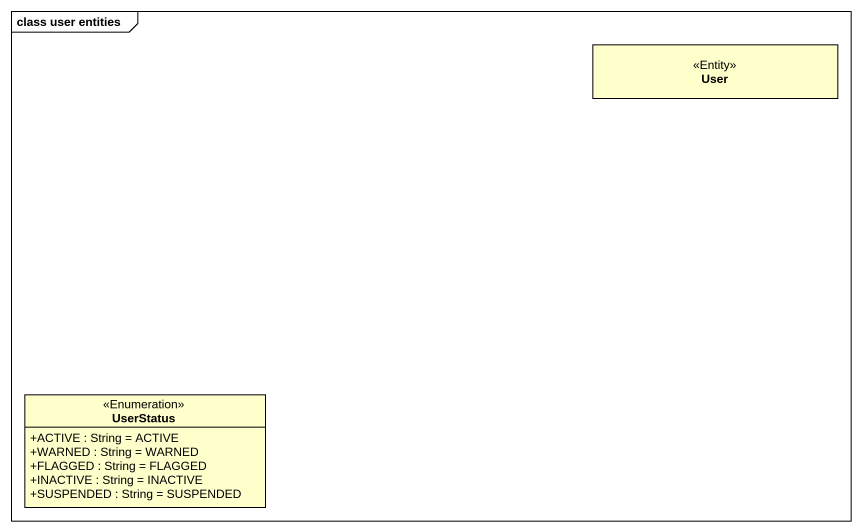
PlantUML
@startuml
mainframe class user entities
hide circle
hide empty members
skinparam classAttributeIconSize 0
class User <<Entity>>
class UserStatus <<Enumeration>> {
  +ACTIVE : String = ACTIVE
  +WARNED : String = WARNED
  +FLAGGED : String = FLAGGED
  +INACTIVE : String = INACTIVE
  +SUSPENDED : String = SUSPENDED
}
@enduml
